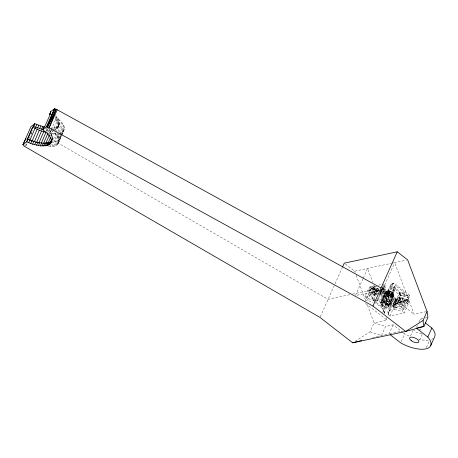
<?xml version="1.0" encoding="UTF-8"?>
<svg xmlns="http://www.w3.org/2000/svg" width="458" height="458" viewBox="0 0 458 458"><rect width="100%" height="100%" fill="white"/><g stroke="black" fill="none" stroke-linecap="round" stroke-linejoin="round"><path stroke-width="0.34" stroke-dasharray="2.29 1.72" d="M390.13 294.265L389.512 296.292L386.77 294.815L385.825 293.916L385.355 292.33L387.216 290.91L392.454 294.975L392.483 296.755L387.829 307.278C385.138 307.473 382.087 306.225 380.747 303.809L381.623 300.877L385.75 291.855L387.216 290.91L387.657 291.294L387.331 292.095L388.292 293.275L392.454 294.975L390.124 294.574L387.874 293.36L386.701 291.918L387.216 290.91L385.722 291.889L386.18 293.423L388.327 295.089L392.483 296.755L392.517 296.16L391.109 294.534M374.965 299.727L374.152 295.685L374.318 288.821L373.934 287.55L370.906 288.717L365.501 300.791L367.419 300.379L373.115 302.257M387.331 292.095L386.701 291.918L385.333 293.051L381.606 301.587C382.98 304.06 386.094 305.343 388.848 305.171L391.155 296.108L392.603 296.171L386.42 291.374L381.623 300.877L380.747 303.809M392.031 292.473L392.993 293.652L392.724 294.448L393.153 294.826L393.067 296.629L388.945 305.154L388.796 306.711L393.067 296.629L386.666 291.666L387.909 290.756L392.454 292.381L393.227 293.114L393.874 294.832L388.796 306.711L387.829 307.278L387.147 305.165L392.489 293.131L392.454 292.381L391.407 291.7L389.002 290.836L387.909 290.756L386.999 291.248L381.726 302.543L380.764 303.116L382.567 300.299L386.083 291.792L392.483 296.755L389.512 296.292M388.813 306.018C387.468 303.602 384.417 302.354 381.726 302.543L382.567 300.299L388.848 305.171L389.89 304.576L389.907 303.866C388.407 301.358 384.359 299.126 381.623 300.877M389.89 304.576L393.777 296.097L393.628 293.824L392.993 293.652M393.937 306.734L400.092 293.023L400.824 295.147L400.653 302.017L402.135 309.425L404.025 309.024L409.429 296.95L409.395 295.124L393.937 283.13L390.92 284.424L385.499 296.503L386.294 300.803L393.937 306.734L402.135 309.425L407.557 297.351L407.729 295.519L409.395 295.124L407.906 297.276L407.729 295.519L400.092 293.023L392.998 287.515L392.294 283.531L388.212 290.464L386.294 300.803L391.699 288.729L392.998 287.515M390.199 291.483L390.21 291.168L383.335 306.27M382.722 312.442L387.554 301.639L389.466 301.227L388.521 295.467L389.466 301.227L384.079 313.301L383.283 309.013L375.652 303.093L381.503 290.017L388.521 295.467L389.231 299.406L389.111 301.307L378.434 292.759M391.155 296.108L391.327 294.906L392.603 296.171M395.466 305.669L396.044 301.616L395.93 299.223L400.069 297.465L407.38 299.578L409.114 300.952L408.164 304.175L404.237 312.951L389.958 316.014L388.035 314.52L387.915 310.616L391.842 301.839L393.972 298.776L400.069 297.465L397.527 303.66L393.559 304.507L393.674 306.912L394.59 307.621L403.223 305.767L405.593 300.477L409.114 300.952L407.523 303.677L407.38 299.578L399.891 298.37L395.93 299.223L393.972 298.776L391.882 303.207L388.035 314.52L391.979 305.755L394.092 302.417L393.972 298.776M48.548 146.554C64.057 147.917 59.254 134.377 49.83 129.454M55.613 115.588C59.254 118.296 61.807 125.641 55.853 127.255L54.708 129.82C60.645 128.292 58.029 120.964 54.359 118.399M52.201 140.177C53.987 135.253 48.863 131.165 45.497 128.417M61.647 135.018L64.24 129.431L64.04 126.231L62.843 123.803L60.84 121.25L55.338 116.578M381.4 289.868L382.894 286.531L384.949 285.729L384.004 289.067L381.302 295.152L381.709 299.314L384.125 290.532L384.949 285.729L382.98 284.16L384.428 293.24L381.709 299.314L375.182 300.717M384.079 313.301L385.98 302.978L386.369 305.068L388.825 297.711M380.529 291.82L381.583 291.465L382.894 286.531L381.583 291.465L380.14 293.818L381.108 290.521M395.93 299.223L394.55 304.959L394.441 304.026L395.93 299.223L393.559 304.507L394.441 304.026L393.674 306.912L396.044 301.616L396.96 302.332L405.593 300.477L404.683 299.772L399.891 298.37L400.057 302.143L403.223 305.767M384.949 285.729L385.39 289.679L384.428 293.24L379.207 294.362M386.294 300.803L391.075 285.214L390.92 284.424L392.775 284.029L393.937 283.13L392.409 284.109L392.294 283.531M58.733 142.306L64.389 128.435M388.035 314.52L391.842 301.839L398.408 300.431L406.269 302.704L408.164 304.175M404.683 299.772L402.319 305.068L397.527 303.66L404.683 299.772L407.38 299.578L402.33 311.474L404.237 312.951M57.777 127.61L58.532 125.595L57.359 128.2M381.216 304.627L385.825 293.916L387.102 292.628L387.663 292.673M382.115 305.486L388.149 291.729L389.002 290.836L389.214 291.214M383.426 302.543L384.365 300.288L381.726 302.543M51.273 129.637L56.506 117.403M52.601 131.549L58.109 118.674M51.044 136.123L52.143 133.547L49.745 130.484L45.405 130.124L46.567 127.519M54.605 131.549L59.557 119.956M52.132 138.184L54.055 133.679L57.513 133.57M55.332 134.131L55.882 132.843M56.157 132.196L60.84 121.25M50.346 146.566L55.853 133.684M56.431 135.413L57.805 132.196M58.08 131.549L61.939 122.538M52.006 146.446L57.239 134.211M57.336 136.679L58.985 132.814M59.259 132.173L62.843 123.803M53.517 146.199L59.025 133.324M58.034 137.915L59.414 134.698M59.689 134.051L63.542 125.04M54.863 145.833L60.37 132.957L63.301 131.154M58.532 139.106L60.187 135.242M60.462 134.6L64.04 126.231M56.031 145.346L60.988 133.753M58.813 140.24L60.742 135.734M61.847 133.158L64.32 127.364M57.01 144.745L60.868 135.728M61.143 135.081L62.517 131.864M57.794 144.03L61.372 135.66M58.366 143.217L64.24 129.431M58.796 141.871L58.996 141.413M384.829 302.933L385.808 300.688M374.501 300.511L367.041 298.227L371.524 288.632L374.318 288.374L380.615 289.462M48.29 134.48L49.435 131.91M367.419 300.379L373.224 287.527L376.528 286.822M24.6 145.575L25.179 144.287M25.505 146.171L26.948 142.942M30.995 133.896L31.86 131.956M26.072 145.678L27.228 143.096M29.249 138.574L30.692 135.345M30.984 134.698L33.005 130.175M45.834 132.07L46.951 129.568M47.231 130.358L48.101 128.417M47.42 132.643L48.273 130.742M48.972 130.478L49.544 129.19M55.132 119.183L56.38 116.395M54.055 133.679L50.661 132.957L49.745 130.484L50.603 130.484L51.748 127.919L55.853 127.255M49.275 135.677L50.437 133.083M56.134 120.351L57.364 117.592M52.681 129.099L53.26 127.816M50.552 135.808L51.256 134.234M56.952 121.502L58.177 118.771M53.483 130.158L54.634 127.593M51.187 136.948L51.897 135.356M57.593 122.624L58.801 119.922M51.153 139.118L52.349 136.444M58.046 123.706L59.242 121.026M55.773 129.379L56.918 126.809M52.12 138.551L52.607 137.474M58.303 124.742L59.488 122.086M56.66 128.83L57.817 126.253M52.178 139.535L52.664 138.448M58.361 125.715L59.54 123.076M52.04 140.446L52.533 139.352M58.229 126.62L59.397 124.004M57.897 127.444L59.059 124.839M320.274 316.781L334.724 284.481M335.01 283.834L342.235 267.684M362.931 278.785L355.419 295.582L379.092 290.504M363.223 278.138L367.556 268.445L372.789 282.346M367.041 298.227L364.883 296.549L369.532 287.051L375.583 285.752M371.885 299.017L376.052 289.696L376.934 289.502L372.766 298.828L371.885 299.017L375.783 302.045M378.125 291.265L370.86 292.822L371.953 293.67L376.195 294.666L378.566 289.37L379.001 290.458M380.14 293.818L382.504 288.529L385.39 289.679L380.592 290.71M376.344 302.475L381.915 306.803L382.808 306.608L382.35 304.02L377.741 300.448L381.909 291.128L372.801 288.311L370.906 288.717M379.791 290.355L382.573 289.754L394.699 262.611L406.275 260.15M382.35 304.02L386.518 294.7L381.909 291.128M355.087 341.302L370.024 331.878L374.066 322.844L366.847 303.648M381.915 306.803L386.088 297.482L386.981 297.288L386.518 294.7M385.499 296.503L387.376 296.103L392.775 284.029M382.808 306.608L386.981 297.288M383.283 309.013L388.682 296.939L381.05 291.019M391.189 294.866L395.363 285.546L405.41 293.343L401.242 302.664L391.189 294.866L390.434 295.026L391.161 297.563L395.775 301.146L400.481 302.83L404.649 293.509L405.41 293.343M395.775 301.146L399.949 291.826L395.334 288.242L394.138 287.767L394.607 285.706L395.363 285.546M389.958 316.014L393.886 307.232L396.96 302.332L394.59 307.621M370.024 331.878L381.485 335.525L385.527 326.485L393.153 324.854L403.046 332.537M393.153 324.854L389.105 333.893L381.485 335.525M401.231 341.565L404.695 333.819L403.595 332.966M410.511 335.954L413.11 330.144M416.551 327.43L417.421 325.495M418.864 322.266L420.307 319.037L424.463 318.144M419.688 340.065L422.579 333.607M426.358 347.616L429.243 341.164M386.226 303.557L387.245 301.33M384.726 306.894L391.407 291.7L391.178 291.923M387.445 304.341L388.499 302.137M386.128 307.284L387.147 305.165M388.344 305.2L393.302 294.511L393.227 293.114L392.666 293.074M388.052 295.639L389.151 293.83M387.829 307.278L388.945 305.154L382.665 300.282L388.149 291.729L391.08 292.788L393.302 294.511L393.777 296.097L393.067 296.629M400.069 297.465L394.481 309.207L387.915 310.616M384.125 290.532L381.302 295.152L379.155 293.492M386.77 294.815L388.292 293.275M374.541 301.347L370.104 294.345L374.318 288.821M393.182 296.045L393.857 295.53L393.874 294.832C392.569 292.45 389.621 291.254 386.999 291.248L393.182 296.045L393.777 296.097L393.617 294.414L392.981 294.133M386.42 291.374L385.355 292.33L386.083 291.792M387.909 290.756L393.153 294.826L393.617 294.414M378.566 289.37L374.638 292.278L371.953 293.67L374.318 288.374L373.224 287.527L369.532 287.051L368.959 291.528L371.524 288.632L378.577 290.807M372.801 288.311L373.934 287.55L378.978 289.193M367.597 290.475L369.743 292.141L375.056 293.767L378.623 291.403M48.743 133.032L50.134 133.284L50.661 132.957M407.38 299.578L403.521 301.914L394.481 309.207L402.33 311.474M385.722 291.889L386.712 291.328L387.348 291.614M396.044 301.616L391.882 303.207L391.979 305.755L393.886 307.232M373.934 287.55L371.278 288.637L372.228 287.945L377.867 292.324M405.593 300.477L395.895 303.797L392.666 306.288L394.092 302.417L395.895 303.797L409.114 300.952M372.572 337.781L380.798 335.697M387.084 291.259L389.002 290.836M345.349 264.008L354.641 271.222L391.218 263.361M391.916 263.213L394.699 262.611L414.141 314.251L425.711 311.778M378.274 285.174L380.964 284.595M349.689 294.7L328.077 299.337L52.143 139.627M352.477 294.105L378.972 288.42M364.883 296.549L378.48 293.635M409.429 296.95L407.557 297.351L399.342 294.66L391.699 288.729L391.075 285.214M385.985 317.423L386.981 320.073L374.066 322.844L385.527 326.485M425.156 318.001L427.927 317.405M389.804 333.745L402.336 331.06M388.418 291.311L386.666 291.666L388.149 291.729M389.231 299.406L387.457 299.761L387.554 301.639M376.356 286.296L369.532 287.051L371.524 288.632L375.056 293.767L375.131 297.935M50.603 130.484L52.109 130.381M381.296 289.496L385.39 289.679M400.824 295.147L407.729 295.519M50.134 133.284L52.069 133.541L49.745 130.484M398.397 301.707L400.057 302.143M375.056 293.767L376.762 294.288M372.766 298.828L377.741 300.448M370.104 294.345L374.152 295.685M378.606 290.675L374.318 288.374L374.638 292.278L376.195 294.666M47.85 128.143L49.252 129.042M381.875 287.412L384.004 289.067M420.307 319.037L421.412 319.89M382.573 289.754L414.141 314.251M387.376 296.103L404.025 309.024M376.052 289.696L379.396 292.29M379.957 292.725L386.088 297.482M365.564 303.454L386.981 320.073M393.153 294.826L393.828 295.565M373.785 284.996L377.272 294.259M378.268 296.91L384.491 313.455M354.641 271.222L355.139 272.544M356.135 275.195L365.85 301.003M388.212 290.464L388.607 292.576M391.842 301.839L391.882 303.207M421.818 333.659A5.027 2.124 24.1 0 1 413.866 330.098M419.144 328.97A5.027 2.124 24.1 0 1 422.133 330.991M433.428 338.29A23.513 9.933 24.1 0 1 431.23 339.481M428.236 340.122A23.513 9.933 24.1 0 1 418.772 339.326M409.086 336.035A23.513 9.933 24.1 0 1 404.7 333.819M400.464 293.67L400.12 300.477L400.481 302.83L396.651 299.194L400.12 300.477L399.347 293.16L400.464 293.67L404.649 293.509L399.949 291.826L400.464 293.67M391.647 295.032L391.161 297.563L395.334 288.242L394.607 285.706L390.434 295.026L391.647 295.032L394.733 289.576L394.138 287.767L391.647 295.032"/><path stroke-width="0.69" d="M50.769 111.552L49.607 114.557L50.769 111.552L54.462 108.741L56.208 109.279L49.143 127.862L372.972 306.059L405.691 331.443L423.885 326.445L427.927 317.405L427.068 311.492L407.631 259.858L397.246 251.797L344.256 263.161L342.521 267.037M427.068 311.492L423.026 320.531L405.691 331.443L352.694 342.807L319.982 317.428L24.308 146.222L22.9 144.676L26.638 141.831L32.661 144.19L40.298 145.856L46.539 145.678L48.829 144.894L50.437 143.686L51.307 142.089L51.399 140.171L50.082 136.856L47.14 133.272L42.674 129.637L43.768 127.198L44.832 126.397L50.563 113.636L49.464 114.466M27.44 140.108L32.695 127.089L26.976 139.845L27.812 139.215L35.856 142.054L43.275 143.217L49.012 142.558L51.674 140.921M29.776 140.543L35.008 128.309L32.947 127.232M31.9 141.551L37.132 129.316L35.008 128.309M34.35 141.825L39.308 130.232L45.897 132.402L41.214 143.348M36.554 142.65L41.506 131.062M38.753 143.371L43.71 131.784M43.367 143.846L47.769 133.547M45.731 143.589L49.309 135.219M48.016 143.205L50.495 137.411M50.477 142.049L51.582 139.472M47.764 142.896L46.539 145.678L48.748 142.627M44.678 127.158L34.734 123.746L30.989 126.591L22.917 144.751L25.969 138.516M26.638 141.831L27.812 139.215M32.695 127.089L33.508 126.477L34.734 123.746M26.713 141.871L27.886 139.249M43.504 129.774L33.583 126.511L34.802 123.78M28.677 142.73L29.862 140.085M35.558 127.347L36.772 124.645M30.669 143.509L31.865 140.835M37.562 128.097L38.758 125.423M32.661 144.19L33.869 141.493M39.565 128.761L40.751 126.105M34.636 144.768L35.856 142.054M41.552 129.316L42.731 126.683M42.817 129.728L43.636 127.902M36.583 145.243L37.808 142.507M42.674 129.637L46.373 126.826L54.462 108.741M38.478 145.61L39.709 142.856M40.298 145.856L41.535 143.091M51.743 114.826L54.8 108.804L47.059 126.975L56.208 109.279L57.233 109.777L49.143 127.862L46.373 126.826M42.033 145.993L43.275 143.217M43.659 146.005L44.901 143.222M45.165 145.902L46.413 143.114M47.764 145.346L49.012 142.558M48.829 144.894L50.071 142.112M49.722 144.344L50.964 141.568M50.437 143.686L51.428 141.47M50.97 142.93L51.462 141.831M372.972 306.059L397.246 251.797M390.205 334.746L400.653 342.853A23.513 9.933 24.1 0 0 425.78 348.91A23.513 9.933 24.1 0 0 427.812 337.036L431.854 328.002L425.259 322.879M430.697 345.635L434.739 336.601A23.513 9.933 24.1 0 0 431.854 328.002M47.764 127.215L56.208 109.279M352.694 342.807L361.608 340.552M417.65 327.779L423.885 326.445L423.026 320.531M37.132 129.316L39.308 130.232M57.233 109.777L381.067 287.973M416.265 328.077L427.812 337.036M411.187 340.597A5.027 2.124 24.1 0 0 418.824 342A5.027 2.124 24.1 0 0 412.687 337.243A5.027 2.124 24.1 0 0 411.187 340.597"/></g></svg>
